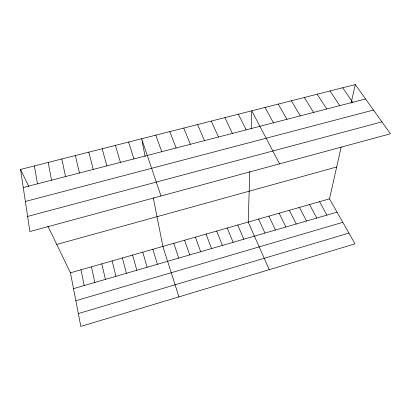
<?xml version="1.0" encoding="UTF-8"?>
<svg xmlns="http://www.w3.org/2000/svg" width="411" height="411" viewBox="0 0 411 411"><rect width="100%" height="100%" fill="white"/><g stroke="black" fill="none" stroke-linecap="round" stroke-linejoin="round"><path stroke-width="0.62" d="M249.821 171.444L248.198 222.058L269.246 269.678M251.183 128.977L251.768 110.816L279.562 163.855M47.928 226.158L70.451 272.812L80.808 326.432L355.022 243.841L329.494 198.842L341.171 147.097M351.097 103.12L355.289 84.568L20.55 169.45L29.895 231.552L390.45 133.786L355.289 84.568M78.321 313.583L348.924 233.094M75.84 300.734L342.815 222.325M73.502 288.635L337.051 212.163M70.451 272.812L329.494 198.842M56.754 244.447L336.681 166.989M27.619 216.433L381.942 121.877M25.369 201.472L373.491 110.045M23.268 187.514L365.574 98.964M342.687 87.759L352.72 102.288M329.997 90.98L339.763 105.642M317.205 94.222L326.709 109.018M304.315 97.489L313.552 112.419M291.332 100.782L300.292 115.851M278.247 104.101L286.929 119.308M319.542 201.683L326.94 215.097M265.059 107.446L273.459 122.791M309.529 204.539L316.768 218.051M299.46 207.416L306.534 221.02M289.329 210.309L296.239 224.005M238.375 114.212L246.199 129.845M279.136 213.222L285.881 227.011M20.55 169.45L28.796 186.532M224.879 117.633L232.405 133.411M268.886 216.15L275.457 230.037M258.57 219.094L264.972 233.078M211.275 121.086L218.503 137.007M197.568 124.559L204.488 140.634M237.758 225.038L243.805 239.217M227.257 228.033L233.124 242.32M183.748 128.062L190.355 144.292M216.689 231.054L222.377 245.439M169.82 131.597L176.114 147.975M206.06 234.09L211.562 248.573M195.364 237.142L200.681 251.732M155.784 135.157L161.754 151.69M184.601 240.214L189.733 254.907M160.989 196.006L141.636 138.743L145.124 156.427M173.776 243.307L178.713 258.108M178.949 296.876L162.879 246.42L153.246 197.614M128.576 142.057L133.909 158.893M152.841 249.287L157.413 264.288M115.419 145.391L120.444 162.376M142.751 252.169L147.133 267.268M132.599 255.067L136.801 270.268M102.169 148.751L106.881 165.885M122.386 257.98L126.403 273.284M88.817 152.137L93.21 169.419M112.121 260.913L115.948 276.32M101.789 263.862L105.432 279.372M75.367 155.548L79.436 172.985M91.401 266.826L94.854 282.439M61.814 158.985L65.555 176.571M80.957 269.811L84.209 285.527M48.164 162.448L51.565 180.193M34.411 165.936L37.473 183.835"/></g></svg>
